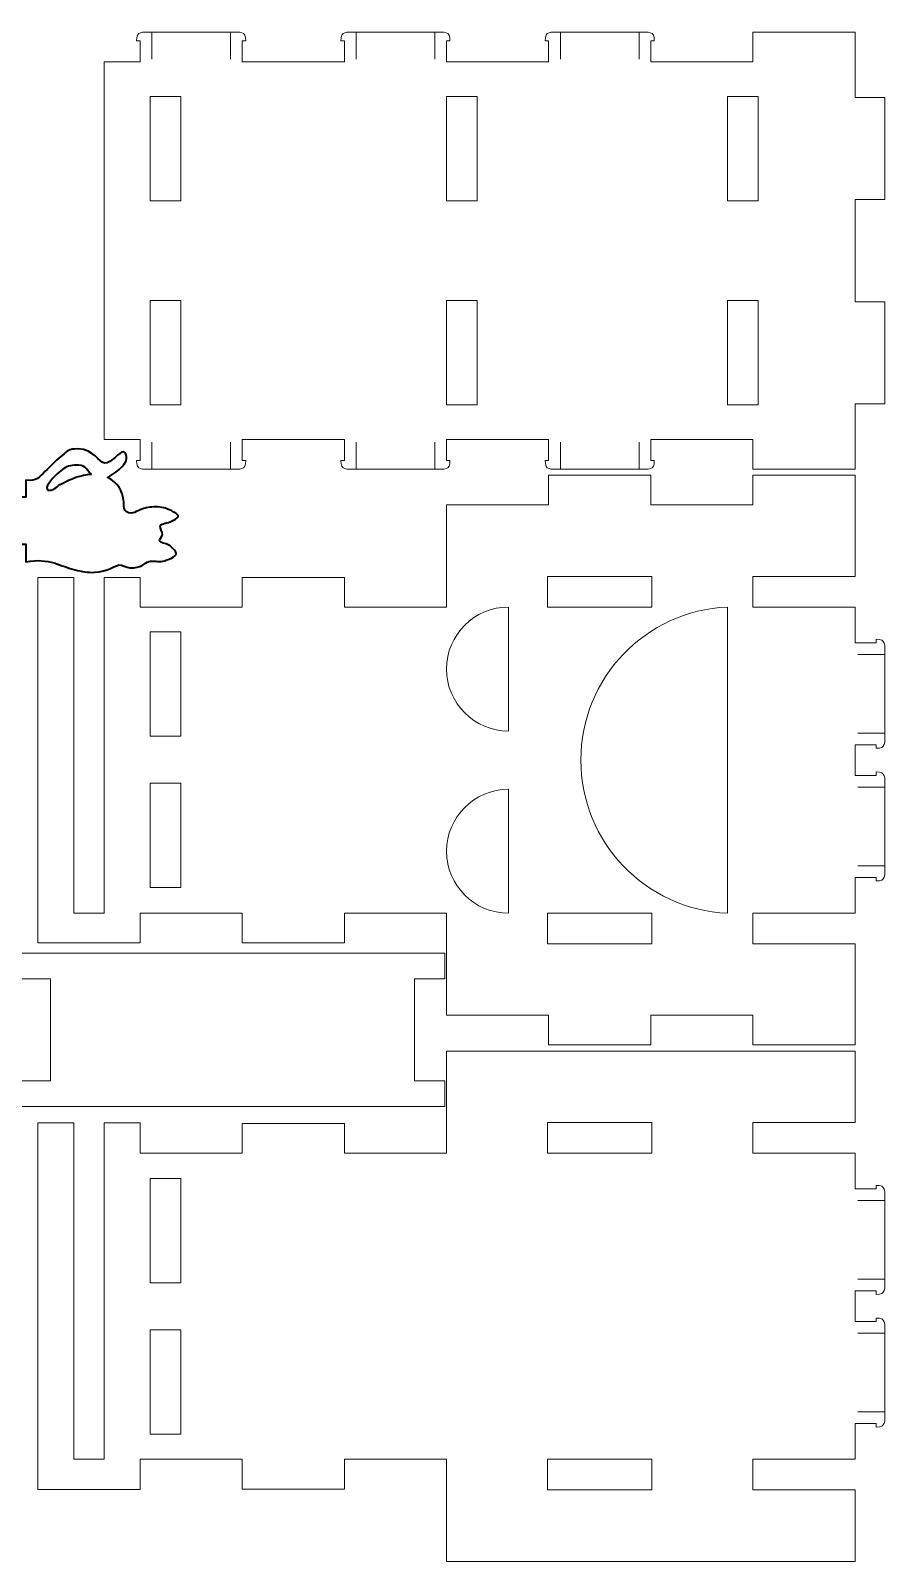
# Model space of a CAD drawing. Header units: millimetres. Extents: x -182 to 182, y -277 to 278.
# Drawn here: x 0.7 to 182.2, y -277.3 to 47.5 of the extents above; entities that cross this region are included whole.
import ezdxf

# ---------------------------------------------------------------- set-up
doc = ezdxf.new("R2010")
doc.units = ezdxf.units.MM
doc.header["$MEASUREMENT"] = 0
doc.layers.add('layer 1', color=7, linetype='Continuous')

msp = doc.modelspace()

# ---------------------------------------------------------------- linework, layer by layer
at = {"layer": 'layer 1', "lineweight": 18}
for points, knots in [([(45.5957, -39.2469), (45.5957, -39.2469), (45.5957, -43.6857), (45.5957, -43.6857), (45.5957, -43.6857), (45.5957, -43.6857), (46.3282, -43.6857), (46.3282, -43.6857), (46.3282, -43.6857), (46.4309, -45.8775), (45.076, -45.526), (43.2541, -45.5263), (43.2541, -45.5263), (43.2541, -45.5263), (26.2776, -45.5263), (26.2776, -45.5263), (26.2776, -45.5263), (24.4557, -45.526), (23.1008, -45.8775), (23.2035, -43.6857), (23.2035, -43.6857), (23.2035, -43.6857), (23.936, -43.6857), (23.936, -43.6857), (23.936, -43.6857), (23.936, -43.6857), (23.936, -39.2469), (23.936, -39.2469), (23.936, -39.2469), (23.936, -39.2469), (16.355, -39.2469), (16.355, -39.2469), (16.355, -39.2469), (16.355, -39.2469), (16.355, 40.8939), (16.355, 40.8939), (16.355, 40.8939), (16.355, 40.8939), (23.936, 40.8939), (23.936, 40.8939), (23.936, 40.8939), (23.936, 40.8939), (23.936, 45.3327), (23.936, 45.3327), (23.936, 45.3327), (23.936, 45.3327), (23.2035, 45.3327), (23.2035, 45.3327), (23.2035, 45.3327), (23.1008, 47.5245), (24.4557, 47.173), (26.2776, 47.1733), (26.2776, 47.1733), (26.2776, 47.1733), (43.2541, 47.1733), (43.2541, 47.1733), (43.2541, 47.1733), (45.076, 47.173), (46.4309, 47.5245), (46.3282, 45.3327), (46.3282, 45.3327), (46.3282, 45.3327), (45.5957, 45.3327), (45.5957, 45.3327), (45.5957, 45.3327), (45.5957, 45.3327), (45.5957, 40.8939), (45.5957, 40.8939), (45.5957, 40.8939), (45.5957, 40.8939), (67.2552, 40.8939), (67.2552, 40.8939), (67.2552, 40.8939), (67.2552, 40.8939), (67.2552, 45.3327), (67.2552, 45.3327), (67.2552, 45.3327), (67.2552, 45.3327), (66.5227, 45.3327), (66.5227, 45.3327), (66.5227, 45.3327), (66.42, 47.5245), (67.7749, 47.173), (69.5968, 47.1733), (69.5968, 47.1733), (69.5968, 47.1733), (86.5733, 47.1733), (86.5733, 47.1733), (86.5733, 47.1733), (88.3952, 47.173), (89.7501, 47.5245), (89.6474, 45.3327), (89.6474, 45.3327), (89.6474, 45.3327), (88.9149, 45.3327), (88.9149, 45.3327), (88.9149, 45.3327), (88.9149, 45.3327), (88.9149, 40.8939), (88.9149, 40.8939), (88.9149, 40.8939), (88.9149, 40.8939), (110.5746, 40.8939), (110.5746, 40.8939), (110.5746, 40.8939), (110.5746, 40.8939), (110.5746, 45.3327), (110.5746, 45.3327), (110.5746, 45.3327), (110.5746, 45.3327), (109.8421, 45.3327), (109.8421, 45.3327), (109.8421, 45.3327), (109.7394, 47.5245), (111.0943, 47.173), (112.9162, 47.1733), (112.9162, 47.1733), (112.9162, 47.1733), (129.8927, 47.1733), (129.8927, 47.1733), (129.8927, 47.1733), (131.7146, 47.173), (133.0695, 47.5245), (132.9668, 45.3327), (132.9668, 45.3327), (132.9668, 45.3327), (132.2343, 45.3327), (132.2343, 45.3327), (132.2343, 45.3327), (132.2343, 45.3327), (132.2343, 40.8939), (132.2343, 40.8939), (132.2343, 40.8939), (132.2343, 40.8939), (153.8939, 40.8939), (153.8939, 40.8939), (153.8939, 40.8939), (153.8939, 40.8939), (153.8939, 47.1935), (153.8939, 47.1935), (153.8939, 47.1935), (153.8939, 47.1935), (175.5538, 47.1935), (175.5538, 47.1935), (175.5538, 47.1935), (175.5538, 47.1935), (175.5538, 33.313), (175.5538, 33.313), (175.5538, 33.313), (175.5538, 33.313), (181.8537, 33.313), (181.8537, 33.313), (181.8537, 33.313), (181.8537, 33.313), (181.8537, 11.6533), (181.8537, 11.6533), (181.8537, 11.6533), (181.8537, 11.6533), (175.5538, 11.6533), (175.5538, 11.6533), (175.5538, 11.6533), (175.5538, 11.6533), (175.5538, -10.0063), (175.5538, -10.0063), (175.5538, -10.0063), (175.5538, -10.0063), (181.8537, -10.0063), (181.8537, -10.0063), (181.8537, -10.0063), (181.8537, -10.0063), (181.8537, -31.6661), (181.8537, -31.6661), (181.8537, -31.6661), (181.8537, -31.6661), (175.5538, -31.6661), (175.5538, -31.6661), (175.5538, -31.6661), (175.5538, -31.6661), (175.5538, -45.5465), (175.5538, -45.5465), (175.5538, -45.5465), (175.5538, -45.5465), (153.8939, -45.5465), (153.8939, -45.5465), (153.8939, -45.5465), (153.8939, -45.5465), (153.8939, -39.2469), (153.8939, -39.2469), (153.8939, -39.2469), (153.8939, -39.2469), (132.2343, -39.2469), (132.2343, -39.2469), (132.2343, -39.2469), (132.2343, -39.2469), (132.2343, -43.6857), (132.2343, -43.6857), (132.2343, -43.6857), (132.2343, -43.6857), (132.9668, -43.6857), (132.9668, -43.6857), (132.9668, -43.6857), (133.0695, -45.8775), (131.7146, -45.526), (129.8927, -45.5263), (129.8927, -45.5263), (129.8927, -45.5263), (112.9162, -45.5263), (112.9162, -45.5263), (112.9162, -45.5263), (111.0943, -45.526), (109.7394, -45.8775), (109.8421, -43.6857), (109.8421, -43.6857), (109.8421, -43.6857), (110.5746, -43.6857), (110.5746, -43.6857), (110.5746, -43.6857), (110.5746, -43.6857), (110.5746, -39.2469), (110.5746, -39.2469), (110.5746, -39.2469), (110.5746, -39.2469), (88.9149, -39.2469), (88.9149, -39.2469), (88.9149, -39.2469), (88.9149, -39.2469), (88.9149, -43.6857), (88.9149, -43.6857), (88.9149, -43.6857), (88.9149, -43.6857), (89.6474, -43.6857), (89.6474, -43.6857), (89.6474, -43.6857), (89.7501, -45.8775), (88.3952, -45.526), (86.5733, -45.5263), (86.5733, -45.5263), (86.5733, -45.5263), (69.5968, -45.5263), (69.5968, -45.5263), (69.5968, -45.5263), (67.7749, -45.526), (66.42, -45.8775), (66.5227, -43.6857), (66.5227, -43.6857), (66.5227, -43.6857), (67.2552, -43.6857), (67.2552, -43.6857), (67.2552, -43.6857), (67.2552, -43.6857), (67.2552, -39.2469), (67.2552, -39.2469), (67.2552, -39.2469), (67.2552, -39.2469), (45.5957, -39.2469), (45.5957, -39.2469)], [0, 0, 0, 0, 0.01538462, 0.01538462, 0.01538462, 0.01538462, 0.03076923, 0.03076923, 0.03076923, 0.03076923, 0.04615385, 0.04615385, 0.04615385, 0.04615385, 0.06153846, 0.06153846, 0.06153846, 0.06153846, 0.07692308, 0.07692308, 0.07692308, 0.07692308, 0.09230769, 0.09230769, 0.09230769, 0.09230769, 0.10769231, 0.10769231, 0.10769231, 0.10769231, 0.12307692, 0.12307692, 0.12307692, 0.12307692, 0.13846154, 0.13846154, 0.13846154, 0.13846154, 0.15384615, 0.15384615, 0.15384615, 0.15384615, 0.16923077, 0.16923077, 0.16923077, 0.16923077, 0.18461538, 0.18461538, 0.18461538, 0.18461538, 0.2, 0.2, 0.2, 0.2, 0.21538462, 0.21538462, 0.21538462, 0.21538462, 0.23076923, 0.23076923, 0.23076923, 0.23076923, 0.24615385, 0.24615385, 0.24615385, 0.24615385, 0.26153846, 0.26153846, 0.26153846, 0.26153846, 0.27692308, 0.27692308, 0.27692308, 0.27692308, 0.29230769, 0.29230769, 0.29230769, 0.29230769, 0.30769231, 0.30769231, 0.30769231, 0.30769231, 0.32307692, 0.32307692, 0.32307692, 0.32307692, 0.33846154, 0.33846154, 0.33846154, 0.33846154, 0.35384615, 0.35384615, 0.35384615, 0.35384615, 0.36923077, 0.36923077, 0.36923077, 0.36923077, 0.38461538, 0.38461538, 0.38461538, 0.38461538, 0.4, 0.4, 0.4, 0.4, 0.41538462, 0.41538462, 0.41538462, 0.41538462, 0.43076923, 0.43076923, 0.43076923, 0.43076923, 0.44615385, 0.44615385, 0.44615385, 0.44615385, 0.46153846, 0.46153846, 0.46153846, 0.46153846, 0.47692308, 0.47692308, 0.47692308, 0.47692308, 0.49230769, 0.49230769, 0.49230769, 0.49230769, 0.50769231, 0.50769231, 0.50769231, 0.50769231, 0.52307692, 0.52307692, 0.52307692, 0.52307692, 0.53846154, 0.53846154, 0.53846154, 0.53846154, 0.55384615, 0.55384615, 0.55384615, 0.55384615, 0.56923077, 0.56923077, 0.56923077, 0.56923077, 0.58461538, 0.58461538, 0.58461538, 0.58461538, 0.6, 0.6, 0.6, 0.6, 0.61538462, 0.61538462, 0.61538462, 0.61538462, 0.63076923, 0.63076923, 0.63076923, 0.63076923, 0.64615385, 0.64615385, 0.64615385, 0.64615385, 0.66153846, 0.66153846, 0.66153846, 0.66153846, 0.67692308, 0.67692308, 0.67692308, 0.67692308, 0.69230769, 0.69230769, 0.69230769, 0.69230769, 0.70769231, 0.70769231, 0.70769231, 0.70769231, 0.72307692, 0.72307692, 0.72307692, 0.72307692, 0.73846154, 0.73846154, 0.73846154, 0.73846154, 0.75384615, 0.75384615, 0.75384615, 0.75384615, 0.76923077, 0.76923077, 0.76923077, 0.76923077, 0.78461538, 0.78461538, 0.78461538, 0.78461538, 0.8, 0.8, 0.8, 0.8, 0.81538462, 0.81538462, 0.81538462, 0.81538462, 0.83076923, 0.83076923, 0.83076923, 0.83076923, 0.84615385, 0.84615385, 0.84615385, 0.84615385, 0.86153846, 0.86153846, 0.86153846, 0.86153846, 0.87692308, 0.87692308, 0.87692308, 0.87692308, 0.89230769, 0.89230769, 0.89230769, 0.89230769, 0.90769231, 0.90769231, 0.90769231, 0.90769231, 0.92307692, 0.92307692, 0.92307692, 0.92307692, 0.93846154, 0.93846154, 0.93846154, 0.93846154, 0.95384615, 0.95384615, 0.95384615, 0.95384615, 0.96923077, 0.96923077, 0.96923077, 0.96923077, 1, 1, 1, 1]), ([(32.5456, 11.4232), (32.5456, 11.4232), (32.5456, 33.5432), (32.5456, 33.5432), (32.5456, 33.5432), (32.5456, 33.5432), (26.0477, 33.5432), (26.0477, 33.5432), (26.0477, 33.5432), (26.0477, 33.5432), (26.0477, 11.4232), (26.0477, 11.4232), (26.0477, 11.4232), (26.0477, 11.4232), (32.5456, 11.4232), (32.5456, 11.4232)], [0, 0, 0, 0, 0.2, 0.2, 0.2, 0.2, 0.4, 0.4, 0.4, 0.4, 0.6, 0.6, 0.6, 0.6, 1, 1, 1, 1]), ([(95.4129, 11.4232), (95.4129, 11.4232), (95.4129, 33.5432), (95.4129, 33.5432), (95.4129, 33.5432), (95.4129, 33.5432), (88.9149, 33.5432), (88.9149, 33.5432), (88.9149, 33.5432), (88.9149, 33.5432), (88.9149, 11.4232), (88.9149, 11.4232), (88.9149, 11.4232), (88.9149, 11.4232), (95.4129, 11.4232), (95.4129, 11.4232)], [0, 0, 0, 0, 0.2, 0.2, 0.2, 0.2, 0.4, 0.4, 0.4, 0.4, 0.6, 0.6, 0.6, 0.6, 1, 1, 1, 1]), ([(154.9769, 11.4232), (154.9769, 11.4232), (154.9769, 33.5432), (154.9769, 33.5432), (154.9769, 33.5432), (154.9769, 33.5432), (148.4791, 33.5432), (148.4791, 33.5432), (148.4791, 33.5432), (148.4791, 33.5432), (148.4791, 11.4232), (148.4791, 11.4232), (148.4791, 11.4232), (148.4791, 11.4232), (154.9769, 11.4232), (154.9769, 11.4232)], [0, 0, 0, 0, 0.2, 0.2, 0.2, 0.2, 0.4, 0.4, 0.4, 0.4, 0.6, 0.6, 0.6, 0.6, 1, 1, 1, 1]), ([(32.5456, -31.8962), (32.5456, -31.8962), (26.0477, -31.8962), (26.0477, -31.8962), (26.0477, -31.8962), (26.0477, -31.8962), (26.0477, -9.7762), (26.0477, -9.7762), (26.0477, -9.7762), (26.0477, -9.7762), (32.5456, -9.7762), (32.5456, -9.7762), (32.5456, -9.7762), (32.5456, -9.7762), (32.5456, -31.8962), (32.5456, -31.8962)], [0, 0, 0, 0, 0.2, 0.2, 0.2, 0.2, 0.4, 0.4, 0.4, 0.4, 0.6, 0.6, 0.6, 0.6, 1, 1, 1, 1]), ([(95.4129, -31.8962), (95.4129, -31.8962), (88.9149, -31.8962), (88.9149, -31.8962), (88.9149, -31.8962), (88.9149, -31.8962), (88.9149, -9.7762), (88.9149, -9.7762), (88.9149, -9.7762), (88.9149, -9.7762), (95.4129, -9.7762), (95.4129, -9.7762), (95.4129, -9.7762), (95.4129, -9.7762), (95.4129, -31.8962), (95.4129, -31.8962)], [0, 0, 0, 0, 0.2, 0.2, 0.2, 0.2, 0.4, 0.4, 0.4, 0.4, 0.6, 0.6, 0.6, 0.6, 1, 1, 1, 1]), ([(154.9769, -31.8962), (154.9769, -31.8962), (148.4791, -31.8962), (148.4791, -31.8962), (148.4791, -31.8962), (148.4791, -31.8962), (148.4791, -9.7762), (148.4791, -9.7762), (148.4791, -9.7762), (148.4791, -9.7762), (154.9769, -9.7762), (154.9769, -9.7762), (154.9769, -9.7762), (154.9769, -9.7762), (154.9769, -31.8962), (154.9769, -31.8962)], [0, 0, 0, 0, 0.2, 0.2, 0.2, 0.2, 0.4, 0.4, 0.4, 0.4, 0.6, 0.6, 0.6, 0.6, 1, 1, 1, 1]), ([(175.5537, -104.0469), (175.5537, -104.0469), (179.9925, -104.0469), (179.9925, -104.0469), (179.9925, -104.0469), (179.9925, -104.0469), (179.9925, -104.7794), (179.9925, -104.7794), (179.9925, -104.7794), (182.1843, -104.8821), (181.8328, -103.5272), (181.8331, -101.7053), (181.8331, -101.7053), (181.8331, -101.7053), (181.8331, -84.7287), (181.8331, -84.7287), (181.8331, -84.7287), (181.8328, -82.9069), (182.1843, -81.5519), (179.9925, -81.6546), (179.9925, -81.6546), (179.9925, -81.6546), (179.9925, -82.3872), (179.9925, -82.3872), (179.9925, -82.3872), (179.9925, -82.3872), (175.5537, -82.3872), (175.5537, -82.3872), (175.5537, -82.3872), (175.5537, -82.3872), (175.5537, -74.8064), (175.5537, -74.8064), (175.5537, -74.8064), (175.5537, -74.8064), (153.8939, -74.8064), (153.8939, -74.8064), (153.8939, -74.8064), (153.8939, -74.8064), (153.8939, -68.3086), (153.8939, -68.3086), (153.8939, -68.3086), (153.8939, -68.3086), (175.5537, -68.3086), (175.5537, -68.3086), (175.5537, -68.3086), (175.5537, -68.3086), (175.5537, -46.8469), (175.5537, -46.8469), (175.5537, -46.8469), (175.5537, -46.8469), (153.8939, -46.8469), (153.8939, -46.8469), (153.8939, -46.8469), (153.8939, -46.8469), (153.8939, -53.1469), (153.8939, -53.1469), (153.8939, -53.1469), (153.8939, -53.1469), (132.2344, -53.1469), (132.2344, -53.1469), (132.2344, -53.1469), (132.2344, -53.1469), (132.2344, -46.8469), (132.2344, -46.8469), (132.2344, -46.8469), (132.2344, -46.8469), (110.5747, -46.8469), (110.5747, -46.8469), (110.5747, -46.8469), (110.5747, -46.8469), (110.5747, -53.1469), (110.5747, -53.1469), (110.5747, -53.1469), (110.5747, -53.1469), (88.915, -53.1469), (88.915, -53.1469), (88.915, -53.1469), (88.915, -53.1469), (88.915, -74.8064), (88.915, -74.8064), (88.915, -74.8064), (88.915, -74.8064), (67.2552, -74.8064), (67.2552, -74.8064), (67.2552, -74.8064), (67.2552, -74.8064), (67.2552, -68.5064), (67.2552, -68.5064), (67.2552, -68.5064), (67.2552, -68.5064), (45.5954, -68.5064), (45.5954, -68.5064), (45.5954, -68.5064), (45.5954, -68.5064), (45.5954, -74.8064), (45.5954, -74.8064), (45.5954, -74.8064), (45.5954, -74.8064), (23.9357, -74.8064), (23.9357, -74.8064), (23.9357, -74.8064), (23.9357, -74.8064), (23.9357, -68.5064), (23.9357, -68.5064), (23.9357, -68.5064), (23.9357, -68.5064), (16.3549, -68.5064), (16.3549, -68.5064), (16.3549, -68.5064), (16.3549, -68.5064), (16.3549, -139.7854), (16.3549, -139.7854), (16.3549, -139.7854), (16.3549, -139.7854), (9.857, -139.7854), (9.857, -139.7854), (9.857, -139.7854), (9.857, -139.7854), (9.857, -68.5064), (9.857, -68.5064), (9.857, -68.5064), (9.857, -68.5064), (2.2761, -68.5064), (2.2761, -68.5064), (2.2761, -68.5064), (2.2761, -68.5064), (2.2761, -146.0854), (2.2761, -146.0854), (2.2761, -146.0854), (2.2761, -146.0854), (23.9357, -146.0854), (23.9357, -146.0854), (23.9357, -146.0854), (23.9357, -146.0854), (23.9357, -139.7854), (23.9357, -139.7854), (23.9357, -139.7854), (23.9357, -139.7854), (45.5954, -139.7854), (45.5954, -139.7854), (45.5954, -139.7854), (45.5954, -139.7854), (45.5954, -146.0854), (45.5954, -146.0854), (45.5954, -146.0854), (45.5954, -146.0854), (67.2552, -146.0854), (67.2552, -146.0854), (67.2552, -146.0854), (67.2552, -146.0854), (67.2552, -139.7854), (67.2552, -139.7854), (67.2552, -139.7854), (67.2552, -139.7854), (88.915, -139.7854), (88.915, -139.7854), (88.915, -139.7854), (88.915, -139.7854), (88.915, -161.4451), (88.915, -161.4451), (88.915, -161.4451), (88.915, -161.4451), (110.5747, -161.4451), (110.5747, -161.4451), (110.5747, -161.4451), (110.5747, -161.4451), (110.5747, -167.7451), (110.5747, -167.7451), (110.5747, -167.7451), (110.5747, -167.7451), (132.2344, -167.7451), (132.2344, -167.7451), (132.2344, -167.7451), (132.2344, -167.7451), (132.2344, -161.4451), (132.2344, -161.4451), (132.2344, -161.4451), (132.2344, -161.4451), (153.8939, -161.4451), (153.8939, -161.4451), (153.8939, -161.4451), (153.8939, -161.4451), (153.8939, -167.7451), (153.8939, -167.7451), (153.8939, -167.7451), (153.8939, -167.7451), (175.5537, -167.7451), (175.5537, -167.7451), (175.5537, -167.7451), (175.5537, -167.7451), (175.5537, -146.2834), (175.5537, -146.2834), (175.5537, -146.2834), (175.5537, -146.2834), (153.8939, -146.2834), (153.8939, -146.2834), (153.8939, -146.2834), (153.8939, -146.2834), (153.8939, -139.7854), (153.8939, -139.7854), (153.8939, -139.7854), (153.8939, -139.7854), (175.5537, -139.7854), (175.5537, -139.7854), (175.5537, -139.7854), (175.5537, -139.7854), (175.5537, -132.2046), (175.5537, -132.2046), (175.5537, -132.2046), (175.5537, -132.2046), (179.9925, -132.2046), (179.9925, -132.2046), (179.9925, -132.2046), (179.9925, -132.2046), (179.9925, -132.937), (179.9925, -132.937), (179.9925, -132.937), (182.1843, -133.0398), (181.8328, -131.685), (181.8331, -129.8629), (181.8331, -129.8629), (181.8331, -129.8629), (181.8331, -112.8865), (181.8331, -112.8865), (181.8331, -112.8865), (181.8328, -111.0646), (182.1843, -109.7097), (179.9925, -109.8124), (179.9925, -109.8124), (179.9925, -109.8124), (179.9925, -110.545), (179.9925, -110.545), (179.9925, -110.545), (179.9925, -110.545), (175.5537, -110.545), (175.5537, -110.545), (175.5537, -110.545), (175.5537, -110.545), (175.5537, -104.0469), (175.5537, -104.0469)], [0, 0, 0, 0, 0.01639344, 0.01639344, 0.01639344, 0.01639344, 0.03278689, 0.03278689, 0.03278689, 0.03278689, 0.04918033, 0.04918033, 0.04918033, 0.04918033, 0.06557377, 0.06557377, 0.06557377, 0.06557377, 0.08196721, 0.08196721, 0.08196721, 0.08196721, 0.09836066, 0.09836066, 0.09836066, 0.09836066, 0.1147541, 0.1147541, 0.1147541, 0.1147541, 0.13114754, 0.13114754, 0.13114754, 0.13114754, 0.14754098, 0.14754098, 0.14754098, 0.14754098, 0.16393443, 0.16393443, 0.16393443, 0.16393443, 0.18032787, 0.18032787, 0.18032787, 0.18032787, 0.19672131, 0.19672131, 0.19672131, 0.19672131, 0.21311475, 0.21311475, 0.21311475, 0.21311475, 0.2295082, 0.2295082, 0.2295082, 0.2295082, 0.24590164, 0.24590164, 0.24590164, 0.24590164, 0.26229508, 0.26229508, 0.26229508, 0.26229508, 0.27868852, 0.27868852, 0.27868852, 0.27868852, 0.29508197, 0.29508197, 0.29508197, 0.29508197, 0.31147541, 0.31147541, 0.31147541, 0.31147541, 0.32786885, 0.32786885, 0.32786885, 0.32786885, 0.3442623, 0.3442623, 0.3442623, 0.3442623, 0.36065574, 0.36065574, 0.36065574, 0.36065574, 0.37704918, 0.37704918, 0.37704918, 0.37704918, 0.39344262, 0.39344262, 0.39344262, 0.39344262, 0.40983607, 0.40983607, 0.40983607, 0.40983607, 0.42622951, 0.42622951, 0.42622951, 0.42622951, 0.44262295, 0.44262295, 0.44262295, 0.44262295, 0.45901639, 0.45901639, 0.45901639, 0.45901639, 0.47540984, 0.47540984, 0.47540984, 0.47540984, 0.49180328, 0.49180328, 0.49180328, 0.49180328, 0.50819672, 0.50819672, 0.50819672, 0.50819672, 0.52459016, 0.52459016, 0.52459016, 0.52459016, 0.54098361, 0.54098361, 0.54098361, 0.54098361, 0.55737705, 0.55737705, 0.55737705, 0.55737705, 0.57377049, 0.57377049, 0.57377049, 0.57377049, 0.59016393, 0.59016393, 0.59016393, 0.59016393, 0.60655738, 0.60655738, 0.60655738, 0.60655738, 0.62295082, 0.62295082, 0.62295082, 0.62295082, 0.63934426, 0.63934426, 0.63934426, 0.63934426, 0.6557377, 0.6557377, 0.6557377, 0.6557377, 0.67213115, 0.67213115, 0.67213115, 0.67213115, 0.68852459, 0.68852459, 0.68852459, 0.68852459, 0.70491803, 0.70491803, 0.70491803, 0.70491803, 0.72131148, 0.72131148, 0.72131148, 0.72131148, 0.73770492, 0.73770492, 0.73770492, 0.73770492, 0.75409836, 0.75409836, 0.75409836, 0.75409836, 0.7704918, 0.7704918, 0.7704918, 0.7704918, 0.78688525, 0.78688525, 0.78688525, 0.78688525, 0.80327869, 0.80327869, 0.80327869, 0.80327869, 0.81967213, 0.81967213, 0.81967213, 0.81967213, 0.83606557, 0.83606557, 0.83606557, 0.83606557, 0.85245902, 0.85245902, 0.85245902, 0.85245902, 0.86885246, 0.86885246, 0.86885246, 0.86885246, 0.8852459, 0.8852459, 0.8852459, 0.8852459, 0.90163934, 0.90163934, 0.90163934, 0.90163934, 0.91803279, 0.91803279, 0.91803279, 0.91803279, 0.93442623, 0.93442623, 0.93442623, 0.93442623, 0.95081967, 0.95081967, 0.95081967, 0.95081967, 0.96721311, 0.96721311, 0.96721311, 0.96721311, 1, 1, 1, 1]), ([(110.3445, -68.3086), (110.3445, -68.3086), (110.3445, -74.8064), (110.3445, -74.8064), (110.3445, -74.8064), (110.3445, -74.8064), (132.4645, -74.8064), (132.4645, -74.8064), (132.4645, -74.8064), (132.4645, -74.8064), (132.4645, -68.3086), (132.4645, -68.3086), (132.4645, -68.3086), (132.4645, -68.3086), (110.3445, -68.3086), (110.3445, -68.3086)], [0, 0, 0, 0, 0.2, 0.2, 0.2, 0.2, 0.4, 0.4, 0.4, 0.4, 0.6, 0.6, 0.6, 0.6, 1, 1, 1, 1]), ([(102.0703, -74.8064), (102.0703, -74.8064), (102.0703, -101.1169), (102.0703, -101.1169), (102.0703, -101.1169), (94.8048, -101.1169), (88.915, -95.2271), (88.915, -87.9617), (88.915, -87.9617), (88.915, -80.6962), (94.8048, -74.8064), (102.0703, -74.8064)], [0, 0, 0, 0, 0.25, 0.25, 0.25, 0.25, 0.5, 0.5, 0.5, 0.5, 1, 1, 1, 1]), ([(148.479, -107.2959), (148.479, -107.2959), (148.479, -74.8064), (148.479, -74.8064), (148.479, -74.8064), (131.0961, -75.5785), (117.4004, -89.896), (117.4004, -107.2959), (117.4004, -107.2959), (117.4004, -124.6961), (131.0961, -139.0135), (148.479, -139.7855), (148.479, -139.7855), (148.479, -139.7855), (148.479, -107.2959), (148.479, -107.2959)], [0, 0, 0, 0, 0.2, 0.2, 0.2, 0.2, 0.4, 0.4, 0.4, 0.4, 0.6, 0.6, 0.6, 0.6, 1, 1, 1, 1]), ([(32.5456, -80.0768), (32.5456, -80.0768), (26.0476, -80.0768), (26.0476, -80.0768), (26.0476, -80.0768), (26.0476, -80.0768), (26.0476, -102.1968), (26.0476, -102.1968), (26.0476, -102.1968), (26.0476, -102.1968), (32.5456, -102.1968), (32.5456, -102.1968), (32.5456, -102.1968), (32.5456, -102.1968), (32.5456, -80.0768), (32.5456, -80.0768)], [0, 0, 0, 0, 0.2, 0.2, 0.2, 0.2, 0.4, 0.4, 0.4, 0.4, 0.6, 0.6, 0.6, 0.6, 1, 1, 1, 1]), ([(32.5452, -112.1968), (32.5452, -112.1968), (32.5452, -134.3168), (32.5452, -134.3168), (32.5452, -134.3168), (32.5452, -134.3168), (26.0472, -134.3168), (26.0472, -134.3168), (26.0472, -134.3168), (26.0472, -134.3168), (26.0472, -112.1968), (26.0472, -112.1968), (26.0472, -112.1968), (26.0472, -112.1968), (32.5452, -112.1968), (32.5452, -112.1968)], [0, 0, 0, 0, 0.2, 0.2, 0.2, 0.2, 0.4, 0.4, 0.4, 0.4, 0.6, 0.6, 0.6, 0.6, 1, 1, 1, 1]), ([(102.0703, -113.4749), (102.0703, -113.4749), (102.0703, -139.7855), (102.0703, -139.7855), (102.0703, -139.7855), (94.8048, -139.7855), (88.915, -133.8957), (88.915, -126.6301), (88.915, -126.6301), (88.915, -119.3647), (94.8048, -113.4749), (102.0703, -113.4749)], [0, 0, 0, 0, 0.25, 0.25, 0.25, 0.25, 0.5, 0.5, 0.5, 0.5, 1, 1, 1, 1]), ([(132.4645, -139.7855), (132.4645, -139.7855), (132.4645, -146.2834), (132.4645, -146.2834), (132.4645, -146.2834), (132.4645, -146.2834), (110.3445, -146.2834), (110.3445, -146.2834), (110.3445, -146.2834), (110.3445, -146.2834), (110.3445, -139.7855), (110.3445, -139.7855), (110.3445, -139.7855), (110.3445, -139.7855), (132.4645, -139.7855), (132.4645, -139.7855)], [0, 0, 0, 0, 0.2, 0.2, 0.2, 0.2, 0.4, 0.4, 0.4, 0.4, 0.6, 0.6, 0.6, 0.6, 1, 1, 1, 1]), ([(43.5286, -148.2867), (43.5286, -148.2867), (-1.4715, -148.2867), (-1.4715, -148.2867), (-1.4715, -148.2867), (-1.4715, -148.2867), (-1.4715, -153.7017), (-1.4715, -153.7017), (-1.4715, -153.7017), (-1.4715, -153.7017), (4.9573, -153.7017), (4.9573, -153.7017), (4.9573, -153.7017), (4.9573, -153.7017), (4.9573, -175.3612), (4.9573, -175.3612), (4.9573, -175.3612), (4.9573, -175.3612), (-1.4715, -175.3612), (-1.4715, -175.3612), (-1.4715, -175.3612), (-1.4715, -175.3612), (-1.4715, -180.7762), (-1.4715, -180.7762), (-1.4715, -180.7762), (-1.4715, -180.7762), (88.5286, -180.7762), (88.5286, -180.7762), (88.5286, -180.7762), (88.5286, -180.7762), (88.5286, -175.3612), (88.5286, -175.3612), (88.5286, -175.3612), (88.5286, -175.3612), (82.0999, -175.3612), (82.0999, -175.3612), (82.0999, -175.3612), (82.0999, -175.3612), (82.0999, -153.7017), (82.0999, -153.7017), (82.0999, -153.7017), (82.0999, -153.7017), (88.5286, -153.7017), (88.5286, -153.7017), (88.5286, -153.7017), (88.5286, -153.7017), (88.5286, -148.2867), (88.5286, -148.2867), (88.5286, -148.2867), (88.5286, -148.2867), (43.5286, -148.2867), (43.5286, -148.2867)], [0, 0, 0, 0, 0.07142857, 0.07142857, 0.07142857, 0.07142857, 0.14285714, 0.14285714, 0.14285714, 0.14285714, 0.21428571, 0.21428571, 0.21428571, 0.21428571, 0.28571429, 0.28571429, 0.28571429, 0.28571429, 0.35714286, 0.35714286, 0.35714286, 0.35714286, 0.42857143, 0.42857143, 0.42857143, 0.42857143, 0.5, 0.5, 0.5, 0.5, 0.57142857, 0.57142857, 0.57142857, 0.57142857, 0.64285714, 0.64285714, 0.64285714, 0.64285714, 0.71428571, 0.71428571, 0.71428571, 0.71428571, 0.78571429, 0.78571429, 0.78571429, 0.78571429, 0.85714286, 0.85714286, 0.85714286, 0.85714286, 1, 1, 1, 1]), ([(110.5746, -169.0451), (110.5746, -169.0451), (88.9148, -169.0451), (88.9148, -169.0451), (88.9148, -169.0451), (88.9148, -176.265), (88.9148, -183.485), (88.9148, -190.705), (88.9148, -190.705), (88.9148, -190.705), (67.2552, -190.705), (67.2552, -190.705), (67.2552, -190.705), (67.2552, -190.705), (67.2552, -184.405), (67.2552, -184.405), (67.2552, -184.405), (67.2552, -184.405), (45.5954, -184.405), (45.5954, -184.405), (45.5954, -184.405), (45.5954, -184.405), (45.5954, -190.705), (45.5954, -190.705), (45.5954, -190.705), (45.5954, -190.705), (23.9357, -190.705), (23.9357, -190.705), (23.9357, -190.705), (23.9357, -190.705), (23.9357, -184.306), (23.9357, -184.306), (23.9357, -184.306), (23.9357, -184.306), (16.3549, -184.306), (16.3549, -184.306), (16.3549, -184.306), (16.3549, -208.0986), (16.3549, -231.8914), (16.3549, -255.684), (16.3549, -255.684), (16.3549, -255.684), (9.8571, -255.684), (9.8571, -255.684), (9.8571, -255.684), (9.8571, -231.8914), (9.8571, -208.0986), (9.8571, -184.306), (9.8571, -184.306), (9.8571, -184.306), (2.2761, -184.306), (2.2761, -184.306), (2.2761, -184.306), (2.2761, -210.2316), (2.2761, -236.1574), (2.2761, -262.083), (2.2761, -262.083), (2.2761, -262.083), (23.9357, -262.083), (23.9357, -262.083), (23.9357, -262.083), (23.9357, -262.083), (23.9357, -255.684), (23.9357, -255.684), (23.9357, -255.684), (23.9357, -255.684), (45.5954, -255.684), (45.5954, -255.684), (45.5954, -255.684), (45.5954, -255.684), (45.5954, -261.984), (45.5954, -261.984), (45.5954, -261.984), (45.5954, -261.984), (67.2552, -261.984), (67.2552, -261.984), (67.2552, -261.984), (67.2552, -261.984), (67.2552, -255.684), (67.2552, -255.684), (67.2552, -255.684), (67.2552, -255.684), (88.9148, -255.684), (88.9148, -255.684), (88.9148, -255.684), (88.9148, -255.684), (88.9148, -277.3438), (88.9148, -277.3438), (88.9148, -277.3438), (88.9148, -277.3438), (175.5537, -277.3438), (175.5537, -277.3438), (175.5537, -277.3438), (175.5537, -277.3438), (175.5537, -262.1819), (175.5537, -262.1819), (175.5537, -262.1819), (175.5537, -262.1819), (153.8941, -262.1819), (153.8941, -262.1819), (153.8941, -262.1819), (153.8941, -262.1819), (153.8941, -255.684), (153.8941, -255.684), (153.8941, -255.684), (153.8941, -255.684), (175.5537, -255.684), (175.5537, -255.684), (175.5537, -255.684), (175.5537, -255.684), (175.5537, -248.103), (175.5537, -248.103), (175.5537, -248.103), (175.5537, -248.103), (179.9925, -248.103), (179.9925, -248.103), (179.9925, -248.103), (179.9925, -248.103), (179.9925, -248.8355), (179.9925, -248.8355), (179.9925, -248.8355), (182.1843, -248.9382), (181.8328, -247.5833), (181.8331, -245.7614), (181.8331, -245.7614), (181.8331, -245.7614), (181.8331, -228.785), (181.8331, -228.785), (181.8331, -228.785), (181.8328, -226.9631), (182.1843, -225.6082), (179.9925, -225.7109), (179.9925, -225.7109), (179.9925, -225.7109), (179.9925, -226.4434), (179.9925, -226.4434), (179.9925, -226.4434), (179.9925, -226.4434), (175.5537, -226.4434), (175.5537, -226.4434), (175.5537, -226.4434), (175.5537, -226.4434), (175.5537, -219.9454), (175.5537, -219.9454), (175.5537, -219.9454), (175.5537, -219.9454), (179.9925, -219.9454), (179.9925, -219.9454), (179.9925, -219.9454), (179.9925, -219.9454), (179.9925, -220.6779), (179.9925, -220.6779), (179.9925, -220.6779), (182.1843, -220.7806), (181.8328, -219.4257), (181.8331, -217.6038), (181.8331, -217.6038), (181.8331, -217.6038), (181.8331, -200.6274), (181.8331, -200.6274), (181.8331, -200.6274), (181.8328, -198.8055), (182.1843, -197.4506), (179.9925, -197.5533), (179.9925, -197.5533), (179.9925, -197.5533), (179.9925, -198.2858), (179.9925, -198.2858), (179.9925, -198.2858), (179.9925, -198.2858), (175.5537, -198.2858), (175.5537, -198.2858), (175.5537, -198.2858), (175.5537, -198.2858), (175.5537, -190.705), (175.5537, -190.705), (175.5537, -190.705), (175.5537, -190.705), (153.8941, -190.705), (153.8941, -190.705), (153.8941, -190.705), (153.8941, -190.705), (153.8941, -184.207), (153.8941, -184.207), (153.8941, -184.207), (153.8941, -184.207), (175.5537, -184.207), (175.5537, -184.207), (175.5537, -184.207), (175.5537, -184.207), (175.5537, -169.0451), (175.5537, -169.0451), (175.5537, -169.0451), (175.5537, -169.0451), (99.7447, -169.0451), (99.7447, -169.0451)], [0, 0, 0, 0, 0.02, 0.02, 0.02, 0.02, 0.04, 0.04, 0.04, 0.04, 0.06, 0.06, 0.06, 0.06, 0.08, 0.08, 0.08, 0.08, 0.1, 0.1, 0.1, 0.1, 0.12, 0.12, 0.12, 0.12, 0.14, 0.14, 0.14, 0.14, 0.16, 0.16, 0.16, 0.16, 0.18, 0.18, 0.18, 0.18, 0.2, 0.2, 0.2, 0.2, 0.22, 0.22, 0.22, 0.22, 0.24, 0.24, 0.24, 0.24, 0.26, 0.26, 0.26, 0.26, 0.28, 0.28, 0.28, 0.28, 0.3, 0.3, 0.3, 0.3, 0.32, 0.32, 0.32, 0.32, 0.34, 0.34, 0.34, 0.34, 0.36, 0.36, 0.36, 0.36, 0.38, 0.38, 0.38, 0.38, 0.4, 0.4, 0.4, 0.4, 0.42, 0.42, 0.42, 0.42, 0.44, 0.44, 0.44, 0.44, 0.46, 0.46, 0.46, 0.46, 0.48, 0.48, 0.48, 0.48, 0.5, 0.5, 0.5, 0.5, 0.52, 0.52, 0.52, 0.52, 0.54, 0.54, 0.54, 0.54, 0.56, 0.56, 0.56, 0.56, 0.58, 0.58, 0.58, 0.58, 0.6, 0.6, 0.6, 0.6, 0.62, 0.62, 0.62, 0.62, 0.64, 0.64, 0.64, 0.64, 0.66, 0.66, 0.66, 0.66, 0.68, 0.68, 0.68, 0.68, 0.7, 0.7, 0.7, 0.7, 0.72, 0.72, 0.72, 0.72, 0.74, 0.74, 0.74, 0.74, 0.76, 0.76, 0.76, 0.76, 0.78, 0.78, 0.78, 0.78, 0.8, 0.8, 0.8, 0.8, 0.82, 0.82, 0.82, 0.82, 0.84, 0.84, 0.84, 0.84, 0.86, 0.86, 0.86, 0.86, 0.88, 0.88, 0.88, 0.88, 0.9, 0.9, 0.9, 0.9, 0.92, 0.92, 0.92, 0.92, 0.94, 0.94, 0.94, 0.94, 0.96, 0.96, 0.96, 0.96, 1, 1, 1, 1]), ([(132.4645, -190.705), (132.4645, -190.705), (132.4645, -184.207), (132.4645, -184.207), (132.4645, -184.207), (132.4645, -184.207), (110.3445, -184.207), (110.3445, -184.207), (110.3445, -184.207), (110.3445, -184.207), (110.3445, -190.705), (110.3445, -190.705), (110.3445, -190.705), (110.3445, -190.705), (132.4645, -190.705), (132.4645, -190.705)], [0, 0, 0, 0, 0.2, 0.2, 0.2, 0.2, 0.4, 0.4, 0.4, 0.4, 0.6, 0.6, 0.6, 0.6, 1, 1, 1, 1]), ([(32.5456, -196.0744), (32.5456, -196.0744), (26.0476, -196.0744), (26.0476, -196.0744), (26.0476, -196.0744), (26.0476, -196.0744), (26.0476, -218.1944), (26.0476, -218.1944), (26.0476, -218.1944), (26.0476, -218.1944), (32.5456, -218.1944), (32.5456, -218.1944), (32.5456, -218.1944), (32.5456, -218.1944), (32.5456, -196.0744), (32.5456, -196.0744)], [0, 0, 0, 0, 0.2, 0.2, 0.2, 0.2, 0.4, 0.4, 0.4, 0.4, 0.6, 0.6, 0.6, 0.6, 1, 1, 1, 1]), ([(32.5452, -228.1944), (32.5452, -228.1944), (32.5452, -250.3144), (32.5452, -250.3144), (32.5452, -250.3144), (32.5452, -250.3144), (26.0472, -250.3144), (26.0472, -250.3144), (26.0472, -250.3144), (26.0472, -250.3144), (26.0472, -228.1944), (26.0472, -228.1944), (26.0472, -228.1944), (26.0472, -228.1944), (32.5452, -228.1944), (32.5452, -228.1944)], [0, 0, 0, 0, 0.2, 0.2, 0.2, 0.2, 0.4, 0.4, 0.4, 0.4, 0.6, 0.6, 0.6, 0.6, 1, 1, 1, 1]), ([(110.3445, -262.1819), (110.3445, -262.1819), (110.3445, -255.684), (110.3445, -255.684), (110.3445, -255.684), (110.3445, -255.684), (132.4645, -255.684), (132.4645, -255.684), (132.4645, -255.684), (132.4645, -255.684), (132.4645, -262.1819), (132.4645, -262.1819), (132.4645, -262.1819), (132.4645, -262.1819), (110.3445, -262.1819), (110.3445, -262.1819)], [0, 0, 0, 0, 0.2, 0.2, 0.2, 0.2, 0.4, 0.4, 0.4, 0.4, 0.6, 0.6, 0.6, 0.6, 1, 1, 1, 1])]:
    msp.add_open_spline(points, degree=3, knots=knots, dxfattribs=at)
for points in [[(26.4241, 41.4457), (26.4241, 41.4457), (26.4241, 47.1733), (26.4241, 47.1733)], [(43.1076, 41.4457), (43.1076, 41.4457), (43.1076, 47.1733), (43.1076, 47.1733)], [(69.7433, 41.4457), (69.7433, 41.4457), (69.7433, 47.1733), (69.7433, 47.1733)], [(86.4268, 41.4457), (86.4268, 41.4457), (86.4268, 47.1733), (86.4268, 47.1733)], [(113.0627, 41.4457), (113.0627, 41.4457), (113.0627, 47.1733), (113.0627, 47.1733)], [(129.7462, 41.4457), (129.7462, 41.4457), (129.7462, 47.1733), (129.7462, 47.1733)], [(26.4241, -39.7987), (26.4241, -39.7987), (26.4241, -45.5263), (26.4241, -45.5263)], [(43.1076, -39.7987), (43.1076, -39.7987), (43.1076, -45.5263), (43.1076, -45.5263)], [(69.7433, -39.7987), (69.7433, -39.7987), (69.7433, -45.5263), (69.7433, -45.5263)], [(86.4268, -39.7987), (86.4268, -39.7987), (86.4268, -45.5263), (86.4268, -45.5263)], [(113.0627, -39.7987), (113.0627, -39.7987), (113.0627, -45.5263), (113.0627, -45.5263)], [(129.7462, -39.7987), (129.7462, -39.7987), (129.7462, -45.5263), (129.7462, -45.5263)], [(176.1055, -84.8753), (176.1055, -84.8753), (181.8331, -84.8753), (181.8331, -84.8753)], [(176.1055, -101.5588), (176.1055, -101.5588), (181.8331, -101.5588), (181.8331, -101.5588)], [(176.1055, -113.033), (176.1055, -113.033), (181.8331, -113.033), (181.8331, -113.033)], [(176.1055, -129.7165), (176.1055, -129.7165), (181.8331, -129.7165), (181.8331, -129.7165)], [(176.1055, -200.7739), (176.1055, -200.7739), (181.8331, -200.7739), (181.8331, -200.7739)], [(176.1055, -217.4573), (176.1055, -217.4573), (181.8331, -217.4573), (181.8331, -217.4573)], [(176.1055, -228.9315), (176.1055, -228.9315), (181.8331, -228.9315), (181.8331, -228.9315)], [(176.1055, -245.6149), (176.1055, -245.6149), (181.8331, -245.6149), (181.8331, -245.6149)]]:
    msp.add_open_spline(points, degree=3, dxfattribs=at)
at = {"layer": 'layer 1', "lineweight": 35}
for points, knots in [([(-4.7045, -50.7629), (-4.7045, -50.7629), (-4.7045, -51.4954), (-4.7045, -51.4954), (-4.7045, -51.4954), (-4.7045, -51.4954), (-0.2657, -51.4954), (-0.2657, -51.4954), (-0.2657, -51.4954), (-0.2657, -51.4954), (-0.2657, -47.8526), (-0.2657, -47.8526), (-0.2657, -47.8526), (2.0476, -48.1922), (2.6029, -47.1577), (3.7727, -46.0659), (3.7727, -46.0659), (5.2049, -44.7294), (5.5251, -44.1567), (7.3916, -42.631), (7.3916, -42.631), (8.6403, -41.6104), (8.6814, -41.2402), (10.743, -41.2634), (10.743, -41.2634), (14.2823, -41.3032), (15.0302, -44.1271), (16.4142, -44.2509), (16.4142, -44.2509), (17.7695, -44.372), (19.6979, -41.7742), (20.3028, -41.8582), (20.3028, -41.8582), (20.8076, -41.9282), (21.1528, -42.6181), (21.0773, -43.3856), (21.0773, -43.3856), (20.9475, -44.7052), (18.282, -46.7046), (17.0046, -47.3267), (17.0046, -47.3267), (19.2607, -48.3822), (20.2152, -50.0466), (20.5093, -52.4715), (20.5093, -52.4715), (20.5617, -52.904), (19.9976, -54.8839), (22.1229, -54.873), (22.1229, -54.873), (22.9445, -54.8687), (23.6809, -53.919), (26.0054, -53.6339), (26.0054, -53.6339), (27.1033, -53.499), (28.3331, -53.4996), (29.352, -53.8565), (29.352, -53.8565), (30.316, -54.1942), (32.2432, -55.0242), (31.984, -55.629), (31.984, -55.629), (31.8463, -55.95), (31.0921, -56.3221), (30.6099, -56.6037), (30.6099, -56.6037), (29.8726, -57.0347), (28.4523, -56.9711), (28.2296, -57.5934), (28.2296, -57.5934), (28.0661, -58.0498), (28.7519, -58.8461), (28.6614, -59.4347), (28.6614, -59.4347), (28.5921, -59.8853), (27.9928, -60.3995), (28.0423, -60.7418), (28.0423, -60.7418), (28.1176, -61.262), (29.465, -61.2308), (30.0425, -61.6548), (30.0425, -61.6548), (30.6612, -62.1089), (31.5735, -62.9186), (31.5914, -63.4292), (31.5914, -63.4292), (31.6166, -64.1414), (29.7818, -64.8179), (28.7584, -65.0935), (28.7584, -65.0935), (27.8284, -65.3443), (26.69, -64.851), (25.772, -65.1532), (25.772, -65.1532), (24.8662, -65.4515), (24.2936, -66.5874), (21.7542, -66.4679), (21.7542, -66.4679), (20.9684, -66.4308), (20.176, -65.7928), (19.4214, -65.8846), (19.4214, -65.8846), (18.7498, -65.9665), (17.0784, -67.2532), (14.2538, -67.4391), (14.2538, -67.4391), (12.907, -67.5279), (11.5029, -67.2151), (10.1715, -66.9106), (10.1715, -66.9106), (7.1895, -66.2288), (4.7195, -64.2922), (-0.2657, -65.18), (-0.2657, -65.18), (-0.2657, -65.18), (-0.2657, -61.4954), (-0.2657, -61.4954), (-0.2657, -61.4954), (-0.2657, -61.4954), (-4.7045, -61.4954), (-4.7045, -61.4954), (-4.7045, -61.4954), (-4.7045, -61.4954), (-4.7045, -62.2278), (-4.7045, -62.2278), (-4.7045, -62.2278), (-6.8963, -62.3305), (-6.5448, -60.9757), (-6.5451, -59.1537), (-6.5451, -59.1537), (-6.5451, -59.1537), (-6.5451, -53.837), (-6.5451, -53.837), (-6.5451, -53.837), (-6.5448, -52.0151), (-6.8963, -50.6602), (-4.7045, -50.7629)], [0, 0, 0, 0, 0.02857143, 0.02857143, 0.02857143, 0.02857143, 0.05714286, 0.05714286, 0.05714286, 0.05714286, 0.08571429, 0.08571429, 0.08571429, 0.08571429, 0.11428571, 0.11428571, 0.11428571, 0.11428571, 0.14285714, 0.14285714, 0.14285714, 0.14285714, 0.17142857, 0.17142857, 0.17142857, 0.17142857, 0.2, 0.2, 0.2, 0.2, 0.22857143, 0.22857143, 0.22857143, 0.22857143, 0.25714286, 0.25714286, 0.25714286, 0.25714286, 0.28571429, 0.28571429, 0.28571429, 0.28571429, 0.31428571, 0.31428571, 0.31428571, 0.31428571, 0.34285714, 0.34285714, 0.34285714, 0.34285714, 0.37142857, 0.37142857, 0.37142857, 0.37142857, 0.4, 0.4, 0.4, 0.4, 0.42857143, 0.42857143, 0.42857143, 0.42857143, 0.45714286, 0.45714286, 0.45714286, 0.45714286, 0.48571429, 0.48571429, 0.48571429, 0.48571429, 0.51428571, 0.51428571, 0.51428571, 0.51428571, 0.54285714, 0.54285714, 0.54285714, 0.54285714, 0.57142857, 0.57142857, 0.57142857, 0.57142857, 0.6, 0.6, 0.6, 0.6, 0.62857143, 0.62857143, 0.62857143, 0.62857143, 0.65714286, 0.65714286, 0.65714286, 0.65714286, 0.68571429, 0.68571429, 0.68571429, 0.68571429, 0.71428571, 0.71428571, 0.71428571, 0.71428571, 0.74285714, 0.74285714, 0.74285714, 0.74285714, 0.77142857, 0.77142857, 0.77142857, 0.77142857, 0.8, 0.8, 0.8, 0.8, 0.82857143, 0.82857143, 0.82857143, 0.82857143, 0.85714286, 0.85714286, 0.85714286, 0.85714286, 0.88571429, 0.88571429, 0.88571429, 0.88571429, 0.91428571, 0.91428571, 0.91428571, 0.91428571, 0.94285714, 0.94285714, 0.94285714, 0.94285714, 1, 1, 1, 1]), ([(13.6093, -46.6288), (11.3813, -46.6266), (9.2073, -47.6576), (7.2519, -48.6404), (7.2519, -48.6404), (6.411, -49.0631), (5.7, -50.0618), (4.7786, -50.0073), (4.7786, -50.0073), (4.4694, -49.9893), (4.1476, -49.9869), (4.1945, -49.3431), (4.1945, -49.3431), (4.2515, -48.5602), (6.3718, -46.467), (7.1008, -45.9), (7.1008, -45.9), (8.1017, -45.1216), (8.6767, -44.778), (10.0478, -44.7094), (10.0478, -44.7094), (12.5903, -44.5824), (12.1126, -45.3694), (13.6093, -46.6288)], [0, 0, 0, 0, 0.14285714, 0.14285714, 0.14285714, 0.14285714, 0.28571429, 0.28571429, 0.28571429, 0.28571429, 0.42857143, 0.42857143, 0.42857143, 0.42857143, 0.57142857, 0.57142857, 0.57142857, 0.57142857, 0.71428571, 0.71428571, 0.71428571, 0.71428571, 1, 1, 1, 1])]:
    msp.add_open_spline(points, degree=3, knots=knots, dxfattribs=at)

doc.saveas('drawing.dxf')
